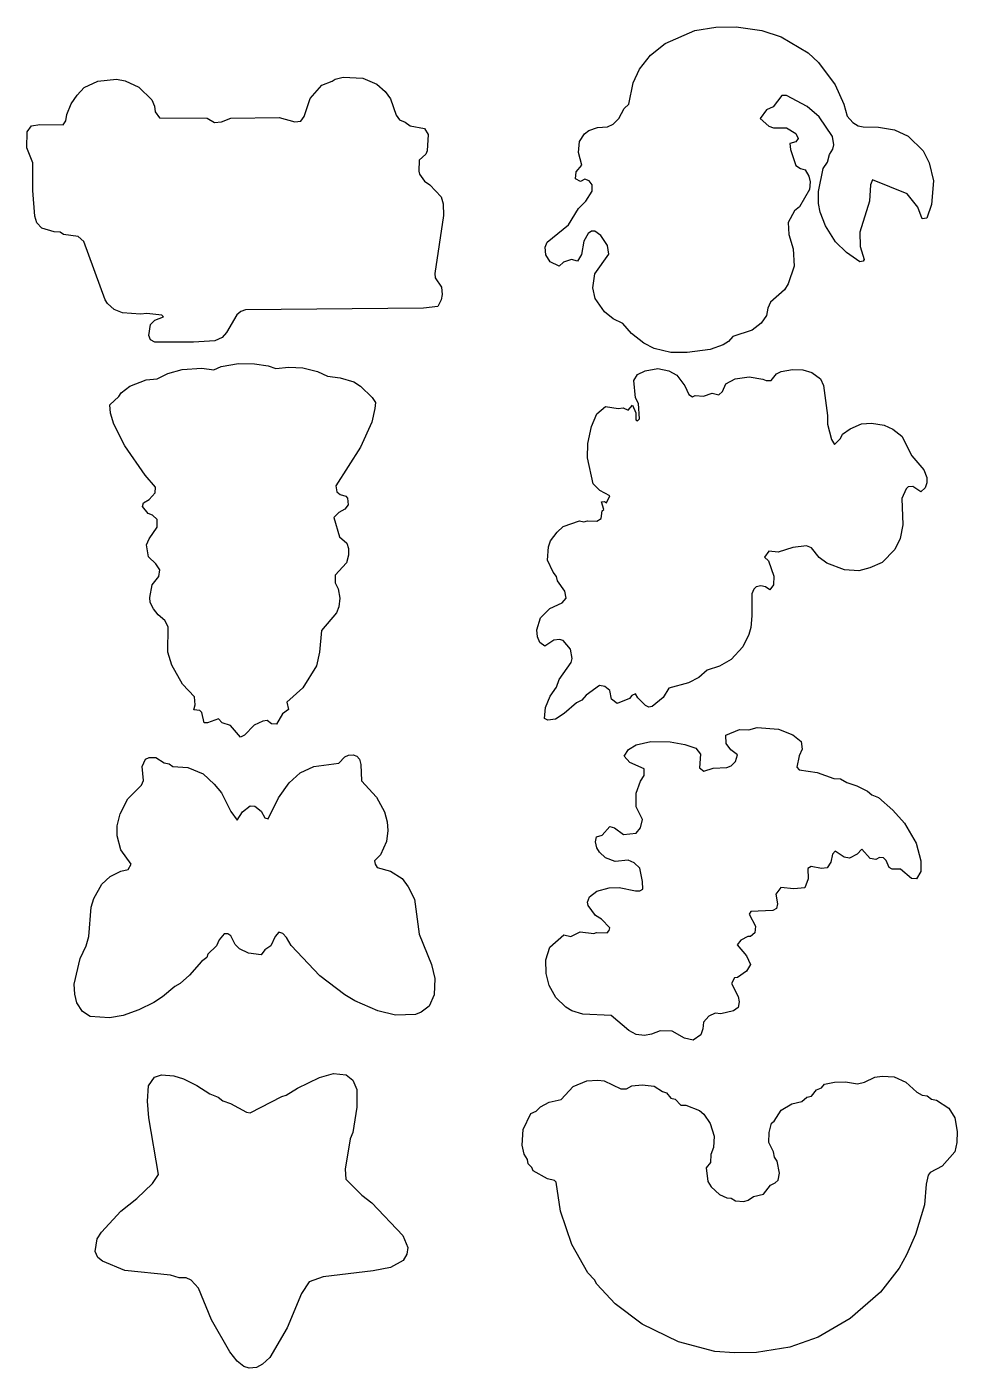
# Model space of a CAD drawing. Header units: metres. Extents: x -4 to 166, y 9 to 254.
import ezdxf

# ---------------------------------------------------------------- set-up
doc = ezdxf.new("R2010")
doc.units = ezdxf.units.M
doc.layers.add('TOPPERS_CUT', color=4, linetype='Continuous')

msp = doc.modelspace()

# ---------------------------------------------------------------- linework, layer by layer
at = {"layer": 'TOPPERS_CUT'}
for points in [[(110.42, 195.42), (108.51, 196.4), (106.29, 198.17), (104.67, 199.95), (102.96, 200.84), (101.35, 202.12), (99.62, 204.5), (99.2, 206.49), (99.57, 209), (102.13, 212.63), (101.91, 214.22), (100.69, 216.01), (99.58, 216.8), (98.98, 216.79), (98.38, 216.38), (97.6, 214.98), (97.13, 212.57), (96.44, 211.36), (95.34, 211.65), (93.84, 211.13), (93.05, 210.42), (91.44, 211.21), (90.63, 212.5), (90.51, 213.9), (90.9, 214.8), (94.77, 217.94), (96.63, 220.97), (97.92, 222.28), (99.1, 224.09), (99.08, 225.29), (98.58, 225.99), (97.77, 226.28), (96.98, 225.87), (96.07, 226.36), (96.16, 227.66), (97.24, 228.87), (96.62, 231.17), (96.8, 233.17), (97.68, 234.58), (98.47, 235.19), (100.07, 235.7), (101.87, 235.82), (102.96, 236.34), (103.95, 237.35), (104.93, 239.16), (105.82, 239.97), (106.58, 243.88), (107.75, 246.39), (109.72, 248.91), (112.4, 251.04), (117.87, 253.41), (121.66, 254.05), (125.36, 254.09), (130.07, 253.44), (133.58, 252.28), (138.52, 249.34), (140.44, 247.56), (143.48, 243.49), (145.02, 240.01), (145.65, 237.82), (146.66, 236.63), (147.67, 236.04), (148.57, 235.85), (151.37, 235.78), (154.28, 235.31), (156.79, 234.14), (159.52, 231.47), (160.64, 229.28), (161.38, 225.99), (161.03, 221.69), (160.16, 219.18), (159.36, 219.07), (158.53, 221.16), (156.61, 223.64), (150.28, 226.17), (149.89, 225.26), (149.72, 222.26), (147.98, 216.64), (148.01, 214.04), (148.74, 211.65), (148.54, 211.35), (147.95, 211.24), (145.53, 212.91), (143.5, 214.89), (141.67, 217.77), (140.74, 220.26), (140.43, 221.86), (140.4, 224.06), (141.25, 228.27), (142.04, 229.38), (142.43, 230.78), (143.01, 231.79), (143.21, 232.59), (142.99, 234.09), (140.55, 237.66), (138.33, 239.53), (134.6, 241.59), (133.7, 241.58), (132.13, 239.47), (130.93, 238.95), (129.75, 237.34), (131.37, 235.96), (132.17, 235.67), (134.57, 235.69), (136.28, 234.61), (136.69, 233.72), (136.3, 233.11), (135.2, 232.8), (135.31, 231.7), (136.25, 228.81), (137.15, 228.22), (137.96, 228.03), (138.67, 226.84), (138.88, 225.84), (138.8, 224.44), (136.93, 221.22), (136.04, 220.51), (134.86, 218.39), (134.99, 216.2), (135.82, 213.61), (135.95, 210.41), (134.89, 207.19), (134.2, 206.09), (131.63, 203.86), (131.14, 202.75), (130.95, 201.45), (129.97, 200.04), (128.28, 198.72), (124.8, 197.58), (124.01, 196.67), (123.01, 196.06), (120.62, 195.23), (116.43, 194.69), (113.43, 194.65)], [(-2.66, 219.55), (-3.01, 224.25), (-2.97, 229.25), (-4.1, 232.03), (-4.03, 234.94), (-3.24, 236.04), (-1.75, 236.26), (2.56, 236.21), (3.05, 236.91), (3.23, 238.12), (4.01, 240.03), (5.09, 241.64), (6.38, 243.05), (8.87, 244.18), (12.26, 244.52), (13.87, 244.24), (16.38, 243.07), (18.71, 240.79), (19.22, 239.6), (19.33, 238.6), (20.14, 237.51), (28.84, 237.4), (30.15, 236.62), (31.45, 236.73), (33.14, 237.45), (41.94, 237.55), (44.85, 236.78), (45.95, 236.9), (46.54, 237.7), (47.6, 241.02), (49.78, 243.44), (51.67, 244.16), (52.17, 244.57), (53.66, 244.88), (57.26, 244.72), (59.78, 243.65), (61.29, 242.27), (62.31, 240.98), (63.34, 237.99), (63.95, 237.1), (64.95, 236.71), (65.86, 236.02), (68.47, 235.55), (69.18, 234.46), (69.01, 231.46), (68.72, 230.85), (67.53, 229.74), (67.46, 227.74), (67.56, 227.24), (68.48, 225.95), (69.48, 225.26), (71.51, 223.08), (71.92, 221.79), (71.95, 219.69), (70.37, 209.07), (70.47, 208.27), (71.59, 206.58), (71.71, 205.28), (71.52, 204.28), (70.93, 203.08), (68.34, 202.75), (35.84, 202.48), (34.94, 202.17), (34.25, 201.56), (32.38, 198.34), (31.59, 197.43), (30.2, 196.82), (26.3, 196.57), (19.3, 196.59), (18.5, 196.99), (18.19, 197.78), (18.47, 199.79), (19.26, 200.59), (20.85, 201.21), (20.55, 201.51), (17.84, 201.78), (16.64, 201.67), (13.34, 201.93), (11.83, 202.51), (10.62, 203.6), (10.21, 204.29), (6.29, 214.95), (5.28, 215.84), (2.58, 216.21), (1.98, 216.6), (0.88, 216.69), (-1.33, 217.36), (-2.24, 218.35)], [(34.91, 124.47), (33.09, 126.65), (31.58, 127.13), (30.88, 127.82), (28.88, 127.1), (28.28, 127.09), (27.86, 128.99), (27.46, 129.38), (26.36, 129.47), (26.65, 130.37), (26.53, 131.87), (24.3, 134.15), (22.36, 137.63), (21.64, 140.02), (21.69, 144.62), (21.07, 145.81), (19.86, 146.8), (19.05, 147.89), (18.44, 149.08), (18.33, 149.98), (18.8, 152.29), (19.98, 153.8), (20.17, 155), (19.46, 156.09), (18.14, 157.38), (17.72, 159.57), (18.21, 160.68), (19.68, 162.8), (19.67, 164.2), (18.86, 164.99), (18.05, 165.28), (17.04, 166.57), (17.23, 167.27), (18.22, 167.88), (19.31, 169.09), (19.4, 170.09), (17.48, 172.27), (13.81, 177.63), (11.77, 181.61), (11.15, 183.6), (11.03, 185.1), (12.71, 186.62), (13.11, 187.32), (14.69, 188.54), (17.68, 189.68), (19.68, 189.9), (21.67, 190.82), (24.26, 191.55), (27.86, 191.79), (30.06, 191.52), (31.35, 192.13), (34.55, 192.67), (37.45, 192.6), (39.95, 192.23), (41.36, 191.74), (43.76, 191.97), (46.26, 191.9), (48.96, 191.23), (50.77, 190.35), (53.08, 190.07), (55.59, 189.3), (56.8, 188.52), (58.92, 186.44), (59.53, 185.55), (59.44, 184.45), (58.87, 181.94), (56.82, 177.42), (52.3, 170.36), (52.51, 169.27), (53.12, 168.77), (54.12, 168.48), (54.42, 168.09), (54.54, 166.89), (53.95, 166.08), (52.85, 165.47), (51.96, 164.56), (53, 161.07), (54.32, 159.89), (54.63, 158.89), (54.64, 157.69), (54.26, 156.29), (52.18, 154.06), (52.2, 152.66), (52.71, 151.57), (53.03, 149.87), (52.85, 148.27), (52.46, 147.16), (49.7, 143.93), (49.34, 140.03), (48.77, 137.52), (46.31, 133.49), (43.34, 130.86), (43.66, 129.56), (42.57, 128.75), (41.49, 126.84), (40.59, 126.93), (39.78, 127.52), (38.98, 127.41), (37.39, 126.69), (35.61, 124.87)], [(90.38, 127.89), (90.56, 129.89), (91.43, 132), (92.61, 133.61), (93.1, 135.02), (95.26, 138.14), (95.46, 138.85), (95.14, 140.54), (93.82, 142.13), (93.12, 142.32), (92.12, 142.21), (90.43, 141.09), (89.52, 141.78), (89.11, 142.78), (89, 144.07), (89.67, 146.28), (91.35, 148), (93.64, 149.03), (94.33, 149.83), (94.12, 151.13), (92.8, 153.02), (92.59, 153.82), (91.98, 154.61), (90.95, 156.8), (91.13, 159.2), (91.51, 160.3), (92.7, 161.92), (93.78, 162.93), (96.77, 163.96), (97.58, 163.77), (98.27, 163.98), (99.97, 163.9), (100.77, 164.41), (100.95, 165.81), (101.25, 166.01), (100.83, 167.41), (101.33, 167.51), (101.74, 167.22), (102.32, 168.53), (100.51, 169.51), (99.3, 170.69), (98.24, 175.48), (98.31, 178.08), (98.98, 181.19), (99.95, 183.5), (101.54, 184.82), (103.84, 184.44), (104.74, 184.55), (105.65, 184.16), (106.44, 185.07), (107.05, 183.68), (107.07, 182.38), (107.37, 182.18), (107.76, 182.59), (107.53, 185.39), (107.02, 186.38), (106.69, 189.58), (107.37, 190.68), (108.77, 191.3), (111.06, 191.73), (113.07, 191.35), (114.58, 190.56), (116, 188.58), (116.72, 186.99), (117.42, 186.6), (117.92, 186.8), (119.42, 186.72), (121.01, 187.24), (122.22, 186.95), (122.91, 187.56), (123.49, 188.97), (125.18, 189.88), (127.78, 190.21), (130.28, 189.84), (130.89, 189.55), (131.79, 189.56), (132.77, 190.77), (133.57, 191.18), (135.67, 191.6), (137.57, 191.52), (139.17, 191.04), (140.79, 189.86), (141.3, 188.67), (142.06, 183.17), (142.08, 181.57), (142.81, 178.78), (143.32, 177.89), (144.41, 179), (144.8, 179.8), (146.19, 180.72), (148.28, 181.64), (150.08, 181.76), (152.38, 181.39), (153.99, 180.71), (155.6, 179.43), (157.44, 175.85), (159.67, 173.27), (160.19, 171.88), (160.2, 170.88), (159.91, 169.97), (159.12, 169.26), (157.61, 170.25), (156.81, 170.14), (156.41, 169.83), (155.63, 168.02), (155.79, 163.23), (155.31, 160.72), (154.34, 158.71), (152.06, 156.38), (149.77, 155.36), (147.78, 154.84), (145.18, 155.01), (141.96, 156.27), (140.55, 157.25), (139.13, 159.04), (138.23, 159.43), (135.73, 159.1), (133.04, 158.27), (131.34, 158.45), (130.55, 157.34), (131.26, 156.65), (132.29, 153.86), (132.21, 152.26), (131.52, 151.35), (130.71, 151.94), (129.91, 152.13), (129.01, 151.92), (128.62, 151.52), (128.23, 150.62), (128.27, 146.62), (128.09, 144.51), (127.71, 143.21), (126.63, 141), (124.46, 138.67), (122.37, 137.45), (120.08, 136.72), (118.6, 135.41), (116.71, 134.39), (113.12, 133.44), (112.04, 131.73), (110.05, 130.11), (109.46, 130), (108.85, 130.3), (107.44, 131.68), (107.03, 132.38), (106.33, 132.07), (105.94, 131.56), (103.65, 130.64), (102.64, 131.43), (102.32, 133.02), (101.41, 133.71), (100.41, 133.9), (98.03, 132.18), (97.24, 131.27), (96.25, 130.76), (93.97, 128.83), (92.38, 127.81), (90.98, 127.6)], [(94.27, 75.23), (92.45, 77.01), (91.23, 79.2), (90.7, 81.39), (90.67, 83.89), (91.35, 86.2), (93.92, 88.43), (95.23, 88.14), (96.92, 88.96), (99.42, 88.69), (99.92, 88.89), (101.82, 88.82), (102.21, 89.22), (102.31, 89.72), (100.79, 91.3), (99.68, 91.99), (98.36, 93.78), (98.26, 94.38), (98.64, 95.38), (99.93, 96.39), (102.23, 97.02), (104.03, 97.04), (107.03, 96.47), (107.83, 96.48), (108.33, 96.79), (108.31, 98.19), (107.79, 100.58), (106.78, 101.57), (105.67, 102.06), (103.27, 101.83), (101.56, 102.51), (100.45, 103.5), (99.94, 104.3), (99.73, 105.39), (99.92, 106.29), (100.92, 106.61), (102.3, 108.22), (103.2, 107.93), (104.82, 106.75), (107.11, 106.98), (107.9, 107.98), (108.29, 109.49), (107.16, 111.78), (107.13, 114.28), (107.91, 116.49), (108.6, 117.49), (108.58, 118.69), (105.97, 119.86), (104.96, 121.05), (105.74, 122.26), (107.13, 123.08), (109.83, 123.71), (113.33, 123.65), (116.03, 123.18), (118.04, 122.5), (118.85, 121.41), (118.68, 118.91), (119.49, 118.32), (121.18, 118.83), (123.68, 118.96), (124.48, 119.27), (125.27, 120.08), (125.65, 121.29), (124.44, 122.17), (123.53, 123.36), (123.51, 124.86), (126, 125.89), (127.7, 125.81), (129.2, 126.23), (133.1, 125.97), (135.71, 124.9), (137.23, 123.72), (137.44, 122.32), (136.86, 121.11), (136.48, 119.01), (136.89, 118.51), (140.19, 118.05), (143.2, 116.98), (144.41, 116.9), (145.61, 116.21), (147.42, 115.63), (149.33, 114.65), (150.14, 113.96), (151.34, 113.47), (153.97, 111.2), (156.1, 108.83), (158.24, 105.15), (159.07, 101.96), (159.1, 99.96), (158.31, 98.65), (157.41, 98.74), (155.39, 100.42), (153.89, 100.4), (153.29, 100.69), (152.77, 101.99), (152.27, 102.48), (151.57, 102.57), (150.87, 102.17), (149.87, 102.36), (148.35, 104.04), (147.46, 103.13), (146.07, 102.41), (145.07, 102.6), (143.45, 103.68), (142.96, 103.18), (142.68, 101.68), (141.99, 100.67), (140.99, 100.56), (139.08, 100.93), (138.49, 100.53), (138.51, 98.63), (137.93, 97.02), (135.93, 96.8), (133.53, 97.07), (132.64, 95.86), (132.96, 94.07), (132.77, 93.26), (132.07, 92.86), (128.08, 92.71), (127.78, 92.21), (128.91, 90.02), (128.82, 88.82), (128.03, 88.11), (127.53, 88.1), (126.23, 87.49), (125.54, 86.58), (127.27, 84.6), (127.98, 83.01), (127.3, 81.8), (125.61, 80.68), (125.11, 80.58), (124.52, 79.57), (125.75, 77.18), (125.96, 76.19), (125.77, 75.18), (124.88, 74.57), (122.59, 74.05), (121.58, 74.14), (120.39, 73.62), (119.4, 72.51), (119.32, 71.31), (118.93, 70.21), (117.54, 69.19), (115.94, 69.57), (113.72, 70.85), (111.52, 70.92), (109.93, 70.31), (108.63, 70.09), (107.13, 70.27), (105.82, 70.96), (102.59, 73.72), (97.38, 73.96), (95.38, 74.54)], [(69.37, 75.45), (67.88, 74.33), (66.88, 73.92), (63.18, 73.78), (59.98, 74.54), (55.75, 76.4), (53.94, 77.48), (49.4, 80.93), (44.14, 86.47), (43.32, 87.96), (42.62, 88.65), (41.91, 88.94), (41.22, 88.13), (40.44, 86.43), (39.35, 85.71), (38.66, 84.81), (36.36, 85.08), (34.75, 85.86), (33.94, 86.65), (33.12, 88.24), (32.62, 88.64), (31.92, 88.63), (31.03, 87.52), (30.54, 86.41), (28.96, 84.9), (28.76, 84.29), (27.77, 83.58), (25.6, 81.06), (23.92, 79.54), (22.92, 79.03), (20.64, 77.1), (19.06, 76.08), (16.37, 74.75), (13.48, 73.72), (10.99, 73.29), (7.48, 73.55), (6.07, 74.44), (5.06, 76.03), (4.64, 77.62), (4.52, 79.42), (5.66, 84.13), (6.74, 86.45), (7.22, 88.15), (7.66, 93.46), (8.14, 95.06), (9.61, 97.68), (11.1, 99.1), (13.09, 100.02), (14.38, 100.33), (14.97, 101.34), (13.04, 103.92), (12.41, 106.51), (12.39, 108.31), (12.97, 110.52), (14.34, 113.23), (16.81, 115.76), (17.2, 116.57), (16.97, 119.16), (17.56, 120.47), (18.25, 120.78), (19.45, 120.79), (20.96, 119.81), (21.87, 119.62), (22.57, 119.13), (25.27, 118.96), (28.09, 117.79), (30.11, 115.91), (31.43, 114.33), (33.17, 110.95), (34.28, 109.36), (35.27, 110.87), (36.65, 111.98), (37.55, 111.89), (38.66, 111.01), (39.38, 109.81), (39.98, 109.62), (41.84, 113.44), (43.81, 116.17), (45.79, 117.99), (48.27, 119.12), (52.87, 119.77), (53.95, 120.88), (54.65, 121.19), (55.45, 121.3), (56.15, 121), (56.66, 120.51), (56.87, 119.51), (57, 116.51), (59.74, 113.54), (61.17, 110.86), (61.69, 109.07), (61.81, 107.47), (61.53, 105.46), (60.46, 103.05), (59.37, 101.94), (59.47, 101.34), (59.88, 100.74), (62.29, 100.07), (64.4, 98.7), (65.52, 97.21), (66.65, 94.92), (67.52, 88.53), (69.78, 83.05), (70.41, 80.46), (70.24, 77.46)], [(35.5, 9.67), (34.29, 10.65), (32.97, 12.34), (29.61, 18.2), (27.24, 23.97), (25.93, 25.46), (25.02, 25.85), (23.72, 25.83), (22.12, 26.32), (13.8, 27.22), (9.69, 28.88), (8.88, 29.57), (8.37, 30.66), (8.74, 32.97), (9.53, 34.17), (13.08, 38.02), (15.96, 40.35), (18.83, 43.08), (19.91, 44.69), (18.19, 55.07), (17.96, 58.07), (18.13, 60.87), (19.21, 62.49), (20.5, 62.9), (22.71, 62.72), (24.51, 62.14), (26.93, 60.97), (29.34, 59.4), (30.85, 58.82), (31.66, 58.13), (33.06, 57.64), (35.98, 56.07), (36.68, 55.98), (42.45, 58.95), (43.25, 59.16), (45.33, 60.48), (49.31, 62.42), (51.9, 63.15), (54.21, 62.88), (55.42, 61.89), (56.14, 60.2), (56.17, 57), (55.42, 52.39), (54.94, 51.19), (54, 45.68), (54.12, 43.88), (57.05, 40.91), (58.87, 39.53), (64.54, 33.59), (65.46, 31.4), (65.27, 30.2), (64.59, 28.99), (62.3, 27.77), (59.11, 27.13), (50.02, 26.03), (47.43, 25.1), (46.05, 22.98), (43.42, 16.75), (40.28, 11.32), (38.9, 10.1), (37.81, 9.49), (36.51, 9.38)], [(86.35, 50.04), (86.52, 52.94), (87.89, 55.86), (88.88, 56.27), (89.67, 57.08), (91.26, 57.89), (93.46, 58.42), (95.63, 60.74), (98.12, 61.77), (100.12, 61.89), (101.32, 61.81), (104.34, 60.34), (105.34, 60.35), (106.33, 60.86), (108.23, 61.09), (110.43, 60.81), (111.94, 59.83), (112.65, 59.63), (113.46, 58.64), (114.26, 58.45), (115.27, 57.36), (116.17, 57.37), (118.68, 56.4), (119.49, 55.71), (120.61, 54.02), (121.34, 51.73), (121.26, 49.63), (120.77, 48.33), (120.69, 46.92), (119.9, 45.92), (120.23, 43.42), (120.84, 42.43), (122.36, 41.04), (123.66, 40.46), (124.46, 40.37), (125.27, 39.88), (126.77, 39.79), (127.57, 40), (128.56, 40.71), (130.36, 41.13), (131.64, 42.75), (132.53, 43.16), (133.03, 43.66), (133.31, 44.97), (132.89, 47.16), (132.38, 47.86), (132.17, 48.85), (131.35, 50.54), (131.43, 52.35), (131.81, 54.05), (132.31, 54.46), (133.58, 56.47), (135.57, 57.59), (137.37, 58.01), (138.26, 58.82), (139.15, 59.03), (140.04, 60.14), (140.94, 60.55), (141.53, 61.16), (143.33, 61.58), (145.33, 61.6), (147.53, 61.23), (148.83, 61.54), (150.72, 62.46), (152.01, 62.68), (154.22, 62.5), (156.33, 61.53), (158.35, 59.75), (159.35, 59.16), (160.26, 59.07), (161.06, 58.48), (161.96, 58.29), (164.18, 56.81), (165.3, 55.03), (165.73, 52.53), (165.65, 50.53), (165.27, 48.83), (163, 46.2), (160.81, 45.08), (160.42, 44.57), (160.04, 42.97), (159.78, 39.16), (158.14, 33.74), (156.48, 30.03), (155.11, 27.61), (151.76, 23.27), (146.21, 18.41), (140.35, 15.04), (135.17, 13.19), (129.08, 12.22), (125.08, 12.17), (121.48, 12.43), (114.86, 14.16), (108.22, 17.38), (103.28, 21.13), (99.94, 24.69), (99.53, 25.49), (98.31, 26.77), (95.36, 31.94), (93.29, 38.02), (92.53, 43.31), (92.23, 43.6), (90.92, 43.89), (88.31, 45.36), (88.1, 45.96), (87.39, 46.65), (87.28, 47.45), (86.67, 48.44)]]:
    msp.add_lwpolyline(points, close=True, dxfattribs=at)

doc.saveas('drawing.dxf')
